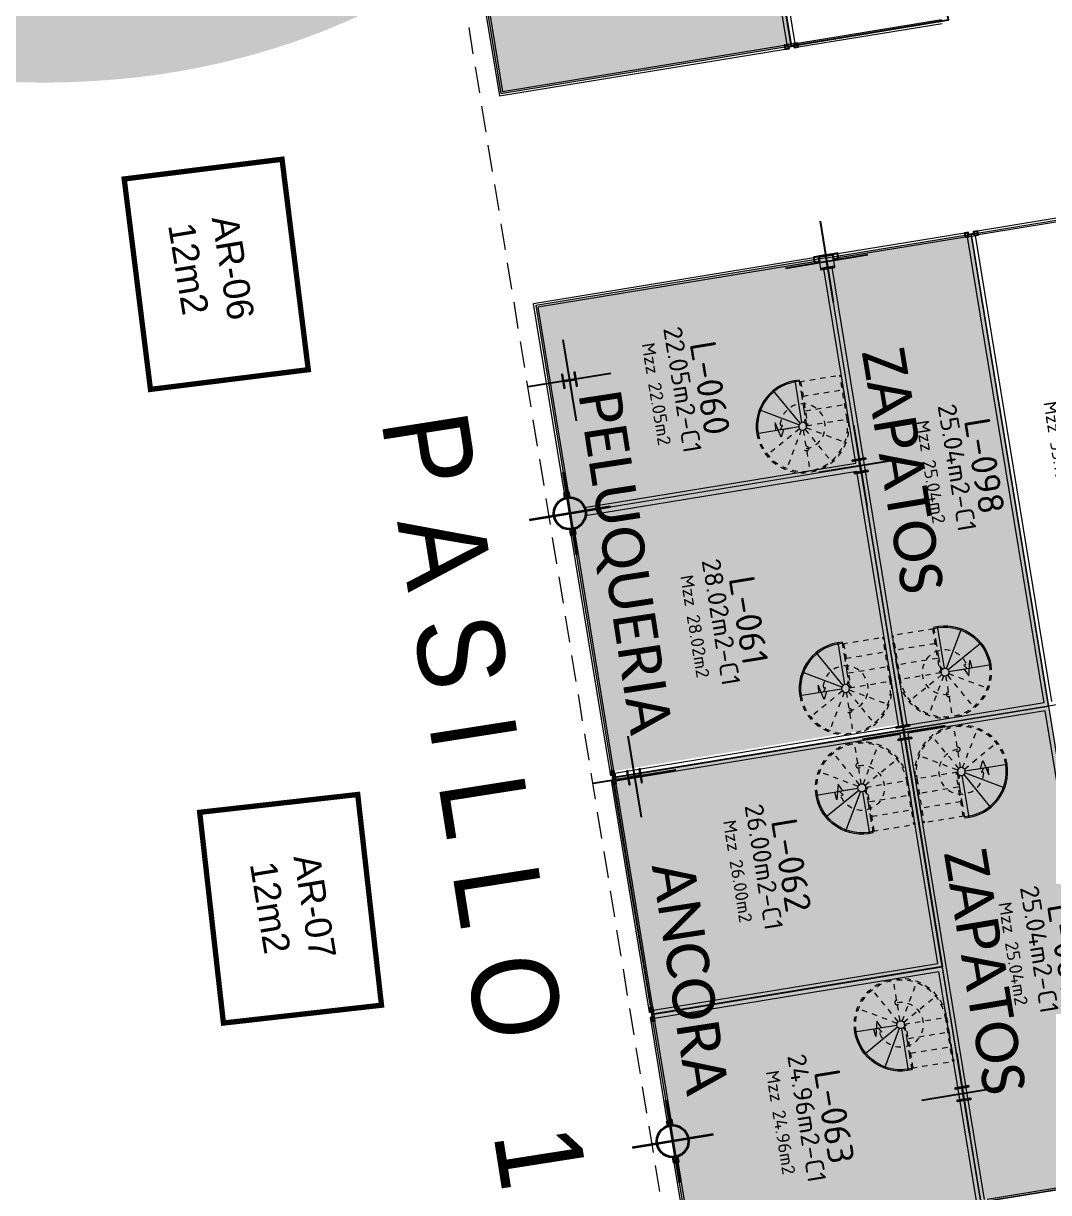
# Model space of a CAD drawing. Header units: metres. Extents: x 2 to 659295185, y -28 to 1124222152.
# Drawn here: x 655507.15 to 655526.49, y 1126587.33 to 1126609.38 of the extents above; entities that cross this region are included whole.
import ezdxf
from ezdxf.enums import TextEntityAlignment as Align

# ---------------------------------------------------------------- set-up
doc = ezdxf.new("R2010")
doc.units = ezdxf.units.M
doc.header["$MEASUREMENT"] = 0
for name, pattern in [('ACAD_ISO03W100', [30, 12, -18]), ('CCSM_C1_CUERPO BJ$0$CONTINUA', [0]), ('CCSM_C1_CUERPO HP$0$CONTINUA', [0]), ('CONTINUA', [0]), ('DASHDOT', [1, 0.5, -0.25, 0, -0.25]), ('DASHED', [0.75, 0.5, -0.25]), ('HIDDEN', [0.375, 0.25, -0.125])]:
    doc.linetypes.add(name, pattern=pattern)
doc.layers.get('0').update_dxf_attribs({"linetype": 'CONTINUOUS'})
for name, color, linetype in [('CCSM_C1_CUERPO BJ$0$A-AREAS COMERCIALES', 151, 'CONTINUOUS'), ('CCSM_C1_CUERPO BJ$0$A-FRENTE DE LOCAL', 4, 'CONTINUOUS'), ('CCSM_C1_CUERPO BJ$0$A-LOCAL ID', 7, 'CONTINUOUS'), ('CCSM_C1_CUERPO BJ$0$A-PARED', 2, 'CCSM_C1_CUERPO BJ$0$CONTINUA'), ('CCSM_C1_CUERPO BJ$0$ID_AREA EXACTA', 7, 'CONTINUOUS'), ('CCSM_C1_CUERPO BJ$0$ID_Nº LOCAL', 7, 'CONTINUOUS'), ('CCSM_C1_CUERPO BJ$0$ID_RUBRO', 7, 'CONTINUOUS'), ('CCSM_C1_CUERPO HP$0$A-MARCOS LOCALES', 4, 'CONTINUOUS'), ('CCSM_C1_CUERPO HP$0$A-PARED', 2, 'CCSM_C1_CUERPO HP$0$CONTINUA'), ('CCSM_XREF KIOSKOSE$0$Kiosco General', 154, 'CONTINUOUS'), ('E_COTAS EJES J', 8, 'CONTINUOUS'), ('TEXTOS', 7, 'CONTINUOUS')]:
    doc.layers.add(name, color=color, linetype=linetype)
for name, color, linetype, lineweight in [('CCSM_XREF ESTRUCTURA15$0$E-CJ-COLUMNA', 2, 'CONTINUOUS', 35), ('LOCALES ASIGNADOS', 41, 'DASHDOT', 0), ('NOMBRES LOCATARIOS', 7, 'CONTINUA', 0), ('XREF ESCALERAS', 252, 'CONTINUOUS', 0)]:
    doc.layers.add(name, color=color, linetype=linetype, lineweight=lineweight)
doc.styles.add('CCSM_C1_CUERPO BJ$0$ROMANS', font='romans__.ttf')
doc.styles.add('CCSM_C1_CUERPO BJ$0$sigo', font='arial.ttf', dxfattribs={"width": 0.9})
doc.styles.add('CCSM_XREF KIOSKOSE$0$Standard', font='txt')
doc.styles.get("Standard").update_dxf_attribs({"font": 'tahoma.ttf'})

# ---------------------------------------------------------------- blocks, each defined once
blk = doc.blocks.new('CCSM_C1_CUERPO BJ$0$IDENT LOCAL')
at = {"style": 'CCSM_C1_CUERPO BJ$0$ROMANS'}
for tag, height, p in [('AREA-EXACTA', 0.5, (0.587, 0.096)), ('NºLOCAL', 0.7, (1.17, 0.119)), ('RUBRO', 0.35, (0, 0)), ('USO', 0.35, (-0.587, -0.096))]:
    blk.add_attdef(tag, text='', height=height, rotation=279.3085, dxfattribs=at).set_placement(p, align=Align.BOTTOM_CENTER)
blk = doc.blocks.new('CCSM_XREF ESTRUCTURA15$0$CCSM_COLUM REDONDA')
at = {"color": 5}
for p, q in [((0, 0.774), (0, -0.774)), ((-0.789, 0), (0.789, 0))]:
    blk.add_line(p, q, dxfattribs=at)
blk.add_circle((0, 0), 0.3)
blk = doc.blocks.new('TUBO3X3')
at = {"layer": 'CCSM_C1_CUERPO HP$0$A-MARCOS LOCALES'}
for points in [[(-0.05, 0.012), (0.025, 0.012), (0.025, 0.087), (-0.05, 0.087)], [(-0.045, 0.017), (0.02, 0.017), (0.02, 0.082), (-0.045, 0.082)]]:
    blk.add_lwpolyline(points, close=True, dxfattribs=at)
blk = doc.blocks.new('SEPARADOR MINILOCAL')
at = {"layer": 'CCSM_C1_CUERPO HP$0$A-MARCOS LOCALES'}
for p, q in [((0.538, -0.043), (0.638, -0.043)), ((0.538, -0.048), (0.638, -0.048))]:
    blk.add_line(p, q, dxfattribs=at)
for p in [(0.513, -0.095), (0.688, -0.095)]:
    blk.add_blockref('TUBO3X3', p, dxfattribs=at)
blk = doc.blocks.new('4X4')
at = {"layer": 'CCSM_C1_CUERPO HP$0$A-MARCOS LOCALES'}
for points in [[(72.9, -0.215), (73, -0.215), (73, -0.115), (72.9, -0.115)], [(72.905, -0.21), (72.995, -0.21), (72.995, -0.12), (72.905, -0.12)]]:
    blk.add_lwpolyline(points, close=True, dxfattribs=at)
blk = doc.blocks.new('ESCA')
at = {"linetype": 'ACAD_ISO03W100', "ltscale": 0.002}
for p, q in [((0.475, 0.975), (0.475, 1.775)), ((0.437, 0.965), (0.037, 1.658)), ((0.512, 0.965), (0.912, 1.658)), ((0.41, 0.937), (-0.283, 1.337)), ((0.54, 0.937), (1.233, 1.337)), ((-0.4, 0.9), (-0.4, 0.6)), ((0.4, 0.9), (-0.4, 0.9)), ((-0.375, 0.9), (-0.375, 0.06)), ((0.375, 0.06), (0.375, 0.9)), ((0.4, 0.857), (0.4, 0.9)), ((0.4, 0.77), (0.4, 0.857)), ((0.4, 0.6), (0.4, 0.77)), ((-0.4, 0.6), (-0.4, 0.3)), ((0.375, 0.62), (-0.375, 0.62)), ((0.4, 0.3), (0.4, 0.6)), ((-0.4, 0.3), (-0.4, 0.06)), ((0.375, 0.34), (-0.375, 0.34)), ((0.4, 0.035), (0.4, 0.3)), ((0.4, 0.06), (-0.4, 0.06))]:
    blk.add_line(p, q, dxfattribs=at)
for p, q in [((0.403, 0.919), (0.4, 0.9)), ((0.4, 0.9), (0.403, 0.881)), ((0.41, 0.937), (0.403, 0.919)), ((0.422, 0.953), (0.41, 0.937)), ((0.437, 0.965), (0.422, 0.953)), ((0.456, 0.972), (0.437, 0.965)), ((0.475, 0.975), (0.456, 0.972)), ((0.494, 0.972), (0.475, 0.975)), ((0.512, 0.965), (0.494, 0.972)), ((0.528, 0.953), (0.512, 0.965)), ((0.54, 0.937), (0.528, 0.953)), ((0.547, 0.919), (0.54, 0.937)), ((0.55, 0.9), (0.547, 0.919)), ((0.547, 0.881), (0.55, 0.9)), ((0.55, 0.9), (1.35, 0.9)), ((0.41, 0.862), (0.4, 0.857)), ((0.437, 0.835), (0.4, 0.77)), ((0.403, 0.881), (0.41, 0.862)), ((0.41, 0.862), (0.422, 0.847)), ((0.422, 0.847), (0.437, 0.835)), ((0.437, 0.835), (0.456, 0.828)), ((0.456, 0.828), (0.475, 0.825)), ((0.475, 0.825), (0.494, 0.828)), ((0.475, 0.825), (0.475, 0.025)), ((0.494, 0.828), (0.512, 0.835)), ((0.512, 0.835), (0.528, 0.847)), ((0.512, 0.835), (0.912, 0.142)), ((0.528, 0.847), (0.54, 0.862)), ((0.54, 0.862), (0.547, 0.881)), ((0.54, 0.862), (1.233, 0.463)), ((0.4, 0.028), (0.4, 0.035))]:
    blk.add_line(p, q)
for points in [[(0.71, 0.9), (0.841, 0.9), (0.907, 1.039), (0.976, 0.754), (0.991, 0.9)], [(0.9, 0.9), (0.848, 0.826), (0.892, 0.817)]]:
    blk.add_lwpolyline(points)
blk.add_circle((0.475, 1.325), 0.0433, dxfattribs=at)
for radius, start, end in [(0.875, 0, 180), (0.85, 0, 180), (0.425, 90, 0)]:
    blk.add_arc((0.475, 0.9), radius, start, end, dxfattribs=at)
for radius, start in [(0.875, 265.0829), (0.85, 264.9379)]:
    blk.add_arc((0.475, 0.9), radius, start, 0)

msp = doc.modelspace()

# ---------------------------------------------------------------- hatches: boundary and pattern name
at = {"layer": 'LOCALES ASIGNADOS'}
for color, points in [(256, [(655515.3567, 1126612.9283), (655516.1548, 1126608.0572), (655521.6329, 1126608.951), (655520.8336, 1126613.826)]), (256, [(655525.0244, 1126605.4124), (655522.2866, 1126604.9586), (655525.2065, 1126587.1463), (655527.9452, 1126587.5902)]), (4, [(655517.4526, 1126600.1389), (655516.809, 1126604.0666), (655522.286, 1126604.9643), (655522.9295, 1126601.0366)]), (4, [(655517.453, 1126600.1389), (655518.2504, 1126595.272), (655523.7278, 1126596.1706), (655522.9299, 1126601.0366)]), (256, [(655519.0044, 1126590.6879), (655518.2671, 1126595.155), (655523.75, 1126596.0537), (655524.4787, 1126591.5852)]), (256, [(655524.4772, 1126591.5799), (655519.0005, 1126590.6793), (655519.7297, 1126586.2434), (655525.2067, 1126587.1437)])]:
    msp.add_hatch(color=color, dxfattribs=at).paths.add_polyline_path(points)

# ---------------------------------------------------------------- linework, layer by layer
for points in [[(655518.6286, 1126627.2764), (655518.7183, 1126627.286), (655521.5663, 1126627.5216), (655521.6277, 1126627.5266), (655524.5921, 1126609.4411), (655521.6323, 1126608.9509), (655518.6304, 1126627.2656)], [(655519.0044, 1126590.6879), (655518.2671, 1126595.155), (655523.75, 1126596.0537), (655524.4787, 1126591.5852), (655519.0044, 1126590.6879)]]:
    msp.add_lwpolyline(points)
at = {"layer": 'CCSM_C1_CUERPO BJ$0$A-AREAS COMERCIALES', "lineweight": 5}
for points in [[(655524.592, 1126609.4411), (655521.6315, 1126608.9559), (655520.1199, 1126618.1779), (655523.0804, 1126618.6632)], [(655515.5116, 1126611.9809), (655516.1546, 1126608.0581), (655516.1546, 1126608.0581), (655521.6315, 1126608.9559), (655520.8333, 1126613.826), (655515.3564, 1126612.9283)], [(655525.0252, 1126605.4074), (655528.6517, 1126606.0019), (655530.1113, 1126597.0963), (655526.5592, 1126596.5141), (655526.4852, 1126596.502)], [(655525.0252, 1126605.4074), (655526.4849, 1126596.5019), (655523.7463, 1126596.0531), (655522.2866, 1126604.9585)], [(655522.9295, 1126601.0366), (655522.2866, 1126604.9585), (655516.8098, 1126604.0608), (655517.4526, 1126600.1389)], [(655518.2695, 1126595.1554), (655517.4526, 1126600.1389), (655522.9294, 1126601.0366), (655523.7463, 1126596.0531)], [(655527.9447, 1126587.5952), (655525.2063, 1126587.1463), (655523.7463, 1126596.0531), (655526.4852, 1126596.502)], [(655524.4787, 1126591.5852), (655523.7463, 1126596.0531), (655518.2695, 1126595.1554), (655519.0018, 1126590.6875)], [(655525.2063, 1126587.1463), (655519.7294, 1126586.2484), (655519.0018, 1126590.6875), (655524.4787, 1126591.5852)]]:
    msp.add_lwpolyline(points, close=True, dxfattribs=at)
at = {"layer": 'CCSM_C1_CUERPO BJ$0$A-FRENTE DE LOCAL', "lineweight": 5}
for p, q in [((655515.5393, 1126611.5801), (655516.124, 1126608.013)), ((655515.6133, 1126611.5922), (655516.1859, 1126608.0991)), ((655517.3511, 1126600.5276), (655516.7669, 1126604.0916)), ((655517.4251, 1126600.5397), (655516.8529, 1126604.0305)), ((655518.2124, 1126595.2727), (655517.4805, 1126599.7381)), ((655518.2864, 1126595.2848), (655517.5545, 1126599.7502)), ((655518.9447, 1126590.8048), (655518.2528, 1126595.026)), ((655519.0187, 1126590.8169), (655518.3268, 1126595.0381)), ((655519.2921, 1126588.6856), (655518.9851, 1126590.5581)), ((655519.3661, 1126588.6977), (655519.0592, 1126590.5702)), ((655519.6987, 1126586.2053), (655519.4216, 1126587.8961)), ((655519.7607, 1126586.2914), (655519.4956, 1126587.9083))]:
    msp.add_line(p, q, dxfattribs=at)
for points in [[(655521.7055, 1126608.968), (655524.518, 1126609.429)], [(655521.7492, 1126609.0104), (655524.463, 1126609.4553)], [(655521.7614, 1126608.9364), (655524.4752, 1126609.3812)], [(655516.1859, 1126608.0991), (655521.5025, 1126608.97)], [(655516.124, 1126608.013), (655521.5147, 1126608.896)], [(655528.4185, 1126606.0023), (655525.1425, 1126605.4646)], [(655528.4307, 1126605.9282), (655525.1546, 1126605.3906)], [(655524.9056, 1126605.4258), (655522.5075, 1126605.0327)], [(655524.9178, 1126605.3518), (655522.5197, 1126604.9587)], [(655522.0536, 1126604.9583), (655516.7669, 1126604.0916)], [(655522.0657, 1126604.8843), (655516.8529, 1126604.0305)], [(655525.2803, 1126587.1585), (655527.8707, 1126587.5831)], [(655525.3238, 1126587.2035), (655527.8156, 1126587.612)]]:
    msp.add_lwpolyline(points, dxfattribs=at)
at = {"layer": 'CCSM_C1_CUERPO BJ$0$A-PARED', "lineweight": 5}
for p, q in [((655526.5468, 1126596.588), (655525.1053, 1126605.3826)), ((655526.3987, 1126596.5637), (655524.9573, 1126605.3582)), ((655517.7321, 1126600.248), (655522.8454, 1126601.0861)), ((655517.75, 1126600.0989), (655522.8697, 1126600.9381)), ((655523.6602, 1126596.115), (655522.8697, 1126600.9381)), ((655526.3987, 1126596.5637), (655523.8083, 1126596.1392)), ((655526.423, 1126596.4157), (655523.8325, 1126595.9912)), ((655527.8647, 1126587.62), (655526.423, 1126596.4157)), ((655523.6602, 1126596.115), (655518.2945, 1126595.2355)), ((655523.6845, 1126595.9669), (655518.3187, 1126595.0874)), ((655523.6986, 1126595.8806), (655523.6845, 1126595.9669)), ((655523.8467, 1126595.9049), (655523.8325, 1126595.9912)), ((655525.2743, 1126587.1953), (655523.8487, 1126595.8925)), ((655524.3926, 1126591.6471), (655523.7007, 1126595.8683)), ((655519.0268, 1126590.7676), (655524.3926, 1126591.6471)), ((655519.0511, 1126590.6195), (655524.4168, 1126591.499)), ((655525.1262, 1126587.1711), (655524.4168, 1126591.499))]:
    msp.add_line(p, q, dxfattribs=at)
for points in [[(655520.2061, 1126618.1161), (655521.6999, 1126609.0024), (655521.5519, 1126608.9781), (655520.7714, 1126613.7398)], [(655524.9573, 1126605.3582), (655525.1053, 1126605.3826)], [(655522.1885, 1126604.7532), (655522.1521, 1126604.9752)], [(655522.4087, 1126605.0173), (655522.4451, 1126604.7952)], [(655522.8454, 1126601.0861), (655522.2451, 1126604.7498)], [(655522.3929, 1126604.774), (655523.8083, 1126596.1392)], [(655519.0268, 1126590.7676), (655519.0511, 1126590.6195)]]:
    msp.add_lwpolyline(points, dxfattribs=at)
at = {"layer": 'CCSM_C1_CUERPO HP$0$A-PARED'}
msp.add_line((655518.2945, 1126595.2355), (655518.3187, 1126595.0874), dxfattribs=at)
at = {"layer": 'CCSM_XREF KIOSKOSE$0$Kiosco General', "linetype": 'DASHED', "lineweight": 5}
msp.add_lwpolyline([(655515.1814, 1126611.523), (655520.7134, 1126577.7718), (655507.4391, 1126575.596), (655504.8969, 1126609.8373)], close=True, dxfattribs=at)
at = {"layer": 'CCSM_XREF KIOSKOSE$0$Kiosco General', "linetype": 'DASHED', "lineweight": 5, "const_width": 0.1}
for points in [[(655512.5192, 1126602.849), (655512.024, 1126606.8182), (655509.0471, 1126606.4468), (655509.5423, 1126602.4776)], [(655513.9002, 1126590.8617), (655513.4521, 1126594.8365), (655510.471, 1126594.5004), (655510.9191, 1126590.5256)]]:
    msp.add_lwpolyline(points, close=True, dxfattribs=at)
at = {"layer": 'E_COTAS EJES J'}
for p, q in [((655522.1735, 1126605.6487), (655522.4238, 1126604.1218)), ((655522.1735, 1126605.6487), (655522.4238, 1126604.1218)), ((655523.0771, 1126605.0129), (655521.5202, 1126604.7577)), ((655523.0771, 1126605.0129), (655521.5202, 1126604.7577)), ((655517.3211, 1126603.4144), (655517.5714, 1126601.8874)), ((655517.3211, 1126603.4144), (655517.5714, 1126601.8874)), ((655518.2247, 1126602.7785), (655516.6677, 1126602.5233)), ((655518.2247, 1126602.7785), (655516.6677, 1126602.5233)), ((655522.8043, 1126601.8001), (655523.0546, 1126600.2732)), ((655522.8043, 1126601.8001), (655523.0546, 1126600.2732)), ((655523.7079, 1126601.1642), (655522.151, 1126600.909)), ((655523.7079, 1126601.1642), (655522.151, 1126600.909)), ((655523.6292, 1126596.7673), (655523.8795, 1126595.2403)), ((655523.6292, 1126596.7673), (655523.8795, 1126595.2403)), ((655524.5328, 1126596.1314), (655522.9759, 1126595.8762)), ((655524.5328, 1126596.1314), (655522.9759, 1126595.8762)), ((655518.5472, 1126595.9342), (655518.7975, 1126594.4073)), ((655518.5472, 1126595.9342), (655518.7975, 1126594.4073)), ((655519.4508, 1126595.2983), (655517.8939, 1126595.0431)), ((655519.4508, 1126595.2983), (655517.8939, 1126595.0431)), ((655524.7453, 1126589.9581), (655524.9956, 1126588.4312)), ((655524.7453, 1126589.9581), (655524.9956, 1126588.4312)), ((655525.6489, 1126589.3222), (655524.092, 1126589.067)), ((655525.6489, 1126589.3222), (655524.092, 1126589.067))]:
    msp.add_line(p, q, dxfattribs=at)
for points in [[(655522.4067, 1126605.0296), (655522.1501, 1126604.9875), (655522.1521, 1126604.9752), (655522.2768, 1126604.9957), (655522.3131, 1126604.7736), (655522.1885, 1126604.7532), (655522.1905, 1126604.7409), (655522.4471, 1126604.7829), (655522.4451, 1126604.7952), (655522.3205, 1126604.7748), (655522.2842, 1126604.9969), (655522.4087, 1126605.0173)], [(655522.4067, 1126605.0296), (655522.1501, 1126604.9875), (655522.1521, 1126604.9752), (655522.2768, 1126604.9957), (655522.3131, 1126604.7736), (655522.1885, 1126604.7532), (655522.1905, 1126604.7409), (655522.4471, 1126604.7829), (655522.4451, 1126604.7952), (655522.3205, 1126604.7748), (655522.2842, 1126604.9969), (655522.4087, 1126605.0173)], [(655517.5906, 1126602.5428), (655517.5485, 1126602.7994), (655517.5362, 1126602.7974), (655517.5566, 1126602.6728), (655517.3346, 1126602.6364), (655517.3142, 1126602.761), (655517.3018, 1126602.759), (655517.3439, 1126602.5024), (655517.3562, 1126602.5044), (655517.3358, 1126602.629), (655517.5579, 1126602.6654), (655517.5783, 1126602.5408)], [(655517.5906, 1126602.5428), (655517.5485, 1126602.7994), (655517.5362, 1126602.7974), (655517.5566, 1126602.6728), (655517.3346, 1126602.6364), (655517.3142, 1126602.761), (655517.3018, 1126602.759), (655517.3439, 1126602.5024), (655517.3562, 1126602.5044), (655517.3358, 1126602.629), (655517.5579, 1126602.6654), (655517.5783, 1126602.5408)], [(655523.0375, 1126601.1809), (655522.7809, 1126601.1389), (655522.783, 1126601.1266), (655522.9076, 1126601.147), (655522.9439, 1126600.925), (655522.8194, 1126600.9045), (655522.8214, 1126600.8923), (655523.078, 1126600.9342), (655523.0759, 1126600.9466), (655522.9513, 1126600.9262), (655522.915, 1126601.1483), (655523.0395, 1126601.1686)], [(655523.0375, 1126601.1809), (655522.7809, 1126601.1389), (655522.783, 1126601.1266), (655522.9076, 1126601.147), (655522.9439, 1126600.925), (655522.8194, 1126600.9045), (655522.8214, 1126600.8923), (655523.078, 1126600.9342), (655523.0759, 1126600.9466), (655522.9513, 1126600.9262), (655522.915, 1126601.1483), (655523.0395, 1126601.1686)], [(655523.8624, 1126596.1481), (655523.6059, 1126596.106), (655523.6079, 1126596.0937), (655523.7325, 1126596.1142), (655523.7689, 1126595.8921), (655523.6443, 1126595.8717), (655523.6463, 1126595.8594), (655523.9029, 1126595.9014), (655523.9009, 1126595.9137), (655523.7763, 1126595.8933), (655523.7399, 1126596.1154), (655523.8645, 1126596.1358)], [(655523.8624, 1126596.1481), (655523.6059, 1126596.106), (655523.6079, 1126596.0937), (655523.7325, 1126596.1142), (655523.7689, 1126595.8921), (655523.6443, 1126595.8717), (655523.6463, 1126595.8594), (655523.9029, 1126595.9014), (655523.9009, 1126595.9137), (655523.7763, 1126595.8933), (655523.7399, 1126596.1154), (655523.8645, 1126596.1358)], [(655518.8167, 1126595.0627), (655518.7746, 1126595.3192), (655518.7623, 1126595.3172), (655518.7827, 1126595.1926), (655518.5607, 1126595.1562), (655518.5403, 1126595.2808), (655518.5279, 1126595.2788), (655518.57, 1126595.0222), (655518.5823, 1126595.0242), (655518.5619, 1126595.1488), (655518.784, 1126595.1852), (655518.8043, 1126595.0606)], [(655518.8167, 1126595.0627), (655518.7746, 1126595.3192), (655518.7623, 1126595.3172), (655518.7827, 1126595.1926), (655518.5607, 1126595.1562), (655518.5403, 1126595.2808), (655518.5279, 1126595.2788), (655518.57, 1126595.0222), (655518.5823, 1126595.0242), (655518.5619, 1126595.1488), (655518.784, 1126595.1852), (655518.8043, 1126595.0606)], [(655524.9785, 1126589.339), (655524.7219, 1126589.2969), (655524.724, 1126589.2846), (655524.8486, 1126589.305), (655524.8849, 1126589.083), (655524.7603, 1126589.0625), (655524.7624, 1126589.0503), (655525.0189, 1126589.0923), (655525.0169, 1126589.1046), (655524.8923, 1126589.0842), (655524.856, 1126589.3063), (655524.9805, 1126589.3266)], [(655524.9785, 1126589.339), (655524.7219, 1126589.2969), (655524.724, 1126589.2846), (655524.8486, 1126589.305), (655524.8849, 1126589.083), (655524.7603, 1126589.0625), (655524.7624, 1126589.0503), (655525.0189, 1126589.0923), (655525.0169, 1126589.1046), (655524.8923, 1126589.0842), (655524.856, 1126589.3063), (655524.9805, 1126589.3266)]]:
    msp.add_lwpolyline(points, close=True, dxfattribs=at)

# ---------------------------------------------------------------- block references
at = {"lineweight": 5}
ref = msp.add_blockref('CCSM_C1_CUERPO BJ$0$IDENT LOCAL', (655518.7202, 1126602.279), dxfattribs=dict(at, xscale=0.7000000000307619, yscale=0.7000000000307619, zscale=0.7000000000307619, rotation=359.9864694980393))
ref.add_attrib('NºLOCAL', 'L-060', dxfattribs={"layer": 'CCSM_C1_CUERPO BJ$0$ID_Nº LOCAL', "height": 0.49, "rotation": 279.29492, "style": 'CCSM_C1_CUERPO BJ$0$ROMANS'}).set_placement((655519.7115, 1126602.4412), align=Align.BOTTOM_CENTER)
ref.add_attrib('RUBRO', 'Mzz 22.05m2', dxfattribs={"layer": 'CCSM_C1_CUERPO BJ$0$ID_RUBRO', "height": 0.245, "rotation": 279.29492, "style": 'CCSM_C1_CUERPO BJ$0$ROMANS'}).set_placement((655518.8926, 1126602.3579), align=Align.BOTTOM_CENTER)
ref.add_attrib('AREA-EXACTA', '22.05m2-C1', dxfattribs={"layer": 'CCSM_C1_CUERPO BJ$0$ID_AREA EXACTA', "height": 0.35, "rotation": 279.29492, "style": 'CCSM_C1_CUERPO BJ$0$ROMANS'}).set_placement((655519.3036, 1126602.4251), align=Align.BOTTOM_CENTER)
ref = msp.add_blockref('CCSM_C1_CUERPO BJ$0$IDENT LOCAL', (655526.2963, 1126601.1927), dxfattribs=dict(at, xscale=0.7000000000307619, yscale=0.7000000000307619, zscale=0.7000000000307619, rotation=359.9864694980393))
ref.add_attrib('NºLOCAL', 'L-097', dxfattribs={"layer": 'CCSM_C1_CUERPO BJ$0$ID_Nº LOCAL', "height": 0.49, "rotation": 279.29492, "style": 'CCSM_C1_CUERPO BJ$0$ROMANS'}).set_placement((655527.2877, 1126601.3549), align=Align.BOTTOM_CENTER)
ref.add_attrib('RUBRO', 'Mzz 33.16m2', dxfattribs={"layer": 'CCSM_C1_CUERPO BJ$0$ID_RUBRO', "height": 0.245, "rotation": 279.29492, "style": 'CCSM_C1_CUERPO BJ$0$ROMANS'}).set_placement((655526.4687, 1126601.2715), align=Align.BOTTOM_CENTER)
ref.add_attrib('AREA-EXACTA', '33.16m2-C1', dxfattribs={"layer": 'CCSM_C1_CUERPO BJ$0$ID_AREA EXACTA', "height": 0.35, "rotation": 279.29492, "style": 'CCSM_C1_CUERPO BJ$0$ROMANS'}).set_placement((655526.8798, 1126601.3388), align=Align.BOTTOM_CENTER)
ref = msp.add_blockref('CCSM_C1_CUERPO BJ$0$IDENT LOCAL', (655523.8981, 1126600.8091), dxfattribs=dict(at, xscale=0.7000000000307619, yscale=0.7000000000307619, zscale=0.7000000000307619, rotation=359.9864694980393))
ref.add_attrib('NºLOCAL', 'L-098', dxfattribs={"layer": 'CCSM_C1_CUERPO BJ$0$ID_Nº LOCAL', "height": 0.49, "rotation": 279.29492, "style": 'CCSM_C1_CUERPO BJ$0$ROMANS'}).set_placement((655524.8894, 1126600.9713), align=Align.BOTTOM_CENTER)
ref.add_attrib('RUBRO', 'Mzz 25.04m2', dxfattribs={"layer": 'CCSM_C1_CUERPO BJ$0$ID_RUBRO', "height": 0.245, "rotation": 279.29492, "style": 'CCSM_C1_CUERPO BJ$0$ROMANS'}).set_placement((655524.0705, 1126600.888), align=Align.BOTTOM_CENTER)
ref.add_attrib('AREA-EXACTA', '25.04m2-C1', dxfattribs={"layer": 'CCSM_C1_CUERPO BJ$0$ID_AREA EXACTA', "height": 0.35, "rotation": 279.29492, "style": 'CCSM_C1_CUERPO BJ$0$ROMANS'}).set_placement((655524.4816, 1126600.9552), align=Align.BOTTOM_CENTER)
ref = msp.add_blockref('CCSM_C1_CUERPO BJ$0$IDENT LOCAL', (655519.4469, 1126597.8959), dxfattribs=dict(at, xscale=0.7000000000307619, yscale=0.7000000000307619, zscale=0.7000000000307619, rotation=359.9864694980393))
ref.add_attrib('NºLOCAL', 'L-061', dxfattribs={"layer": 'CCSM_C1_CUERPO BJ$0$ID_Nº LOCAL', "height": 0.49, "rotation": 279.29492, "style": 'CCSM_C1_CUERPO BJ$0$ROMANS'}).set_placement((655520.4382, 1126598.0582), align=Align.BOTTOM_CENTER)
ref.add_attrib('RUBRO', 'Mzz 28.02m2', dxfattribs={"layer": 'CCSM_C1_CUERPO BJ$0$ID_RUBRO', "height": 0.245, "rotation": 279.29492, "style": 'CCSM_C1_CUERPO BJ$0$ROMANS'}).set_placement((655519.6193, 1126597.9748), align=Align.BOTTOM_CENTER)
ref.add_attrib('AREA-EXACTA', '28.02m2-C1', dxfattribs={"layer": 'CCSM_C1_CUERPO BJ$0$ID_AREA EXACTA', "height": 0.35, "rotation": 279.29492, "style": 'CCSM_C1_CUERPO BJ$0$ROMANS'}).set_placement((655520.0303, 1126598.0421), align=Align.BOTTOM_CENTER)
ref = msp.add_blockref('CCSM_C1_CUERPO BJ$0$IDENT LOCAL', (655520.2542, 1126593.2773), dxfattribs=dict(at, xscale=0.7000000000307619, yscale=0.7000000000307619, zscale=0.7000000000307619, rotation=359.9864694980393))
ref.add_attrib('NºLOCAL', 'L-062', dxfattribs={"layer": 'CCSM_C1_CUERPO BJ$0$ID_Nº LOCAL', "height": 0.49, "rotation": 279.29492, "style": 'CCSM_C1_CUERPO BJ$0$ROMANS'}).set_placement((655521.2455, 1126593.4395), align=Align.BOTTOM_CENTER)
ref.add_attrib('RUBRO', 'Mzz 26.00m2', dxfattribs={"layer": 'CCSM_C1_CUERPO BJ$0$ID_RUBRO', "height": 0.245, "rotation": 279.29492, "style": 'CCSM_C1_CUERPO BJ$0$ROMANS'}).set_placement((655520.4266, 1126593.3562), align=Align.BOTTOM_CENTER)
ref.add_attrib('AREA-EXACTA', '26.00m2-C1', dxfattribs={"layer": 'CCSM_C1_CUERPO BJ$0$ID_AREA EXACTA', "height": 0.35, "rotation": 279.29492, "style": 'CCSM_C1_CUERPO BJ$0$ROMANS'}).set_placement((655520.8376, 1126593.4234), align=Align.BOTTOM_CENTER)
ref = msp.add_blockref('CCSM_C1_CUERPO BJ$0$IDENT LOCAL', (655525.4519, 1126591.7223), dxfattribs=dict(at, xscale=0.7000000000307619, yscale=0.7000000000307619, zscale=0.7000000000307619, rotation=359.9864694980393))
ref.add_attrib('NºLOCAL', 'L-081', dxfattribs={"layer": 'CCSM_C1_CUERPO BJ$0$ID_Nº LOCAL', "height": 0.49, "rotation": 279.29492, "style": 'CCSM_C1_CUERPO BJ$0$ROMANS'}).set_placement((655526.4433, 1126591.8845), align=Align.BOTTOM_CENTER)
ref.add_attrib('RUBRO', 'Mzz 25.04m2', dxfattribs={"layer": 'CCSM_C1_CUERPO BJ$0$ID_RUBRO', "height": 0.245, "rotation": 279.29492, "style": 'CCSM_C1_CUERPO BJ$0$ROMANS'}).set_placement((655525.6243, 1126591.8011), align=Align.BOTTOM_CENTER)
ref.add_attrib('AREA-EXACTA', '25.04m2-C1', dxfattribs={"layer": 'CCSM_C1_CUERPO BJ$0$ID_AREA EXACTA', "height": 0.35, "rotation": 279.29492, "style": 'CCSM_C1_CUERPO BJ$0$ROMANS'}).set_placement((655526.0354, 1126591.8684), align=Align.BOTTOM_CENTER)
ref = msp.add_blockref('CCSM_C1_CUERPO BJ$0$IDENT LOCAL', (655521.0644, 1126588.5388), dxfattribs=dict(at, xscale=0.7000000000307619, yscale=0.7000000000307619, zscale=0.7000000000307619, rotation=359.9864694980393))
ref.add_attrib('NºLOCAL', 'L-063', dxfattribs={"layer": 'CCSM_C1_CUERPO BJ$0$ID_Nº LOCAL', "height": 0.49, "rotation": 279.29492, "style": 'CCSM_C1_CUERPO BJ$0$ROMANS'}).set_placement((655522.0557, 1126588.701), align=Align.BOTTOM_CENTER)
ref.add_attrib('RUBRO', 'Mzz 24.96m2', dxfattribs={"layer": 'CCSM_C1_CUERPO BJ$0$ID_RUBRO', "height": 0.245, "rotation": 279.29492, "style": 'CCSM_C1_CUERPO BJ$0$ROMANS'}).set_placement((655521.2368, 1126588.6176), align=Align.BOTTOM_CENTER)
ref.add_attrib('AREA-EXACTA', '24.96m2-C1', dxfattribs={"layer": 'CCSM_C1_CUERPO BJ$0$ID_AREA EXACTA', "height": 0.35, "rotation": 279.29492, "style": 'CCSM_C1_CUERPO BJ$0$ROMANS'}).set_placement((655521.6478, 1126588.6849), align=Align.BOTTOM_CENTER)
at = {"layer": 'CCSM_C1_CUERPO BJ$0$A-LOCAL ID', "lineweight": 5}
ref = msp.add_blockref('CCSM_C1_CUERPO BJ$0$IDENT LOCAL', (655512.8901, 1126594.261), dxfattribs=dict(at, xscale=1.249999999943233, yscale=1.249999999943233, zscale=1.249999999943233, rotation=278.9283978527862))
ref.add_attrib('NºLOCAL', 'P A S I L L O   1', dxfattribs={"layer": 'CCSM_C1_CUERPO BJ$0$ID_Nº LOCAL', "height": 1.625, "rotation": 278.9284, "style": 'CCSM_C1_CUERPO BJ$0$sigo', "width": 0.9}).set_placement((655514.5571, 1126594.5229), align=Align.BOTTOM_CENTER)
at = {"layer": 'CCSM_C1_CUERPO HP$0$A-MARCOS LOCALES'}
for p, rotation in [((655521.0446, 1126608.9029), 9.308446495527722), ((655524.4379, 1126605.3571), 9.308446495527722), ((655518.2193, 1126595.7427), 279.3084464878665), ((655518.9517, 1126591.2748), 279.3084464878665)]:
    msp.add_blockref('SEPARADOR MINILOCAL', p, dxfattribs=dict(at, rotation=rotation))
at = {"layer": 'CCSM_C1_CUERPO HP$0$A-PARED', "rotation": 279.3084464878665}
for p in [(655510.4721, 1126676.9454), (655510.8274, 1126677.0037), (655505.759, 1126672.5003), (655505.8723, 1126671.8095), (655507.7002, 1126660.6583), (655507.8134, 1126659.9676)]:
    msp.add_blockref('4X4', p, dxfattribs=at)
at = {"layer": 'CCSM_XREF ESTRUCTURA15$0$E-CJ-COLUMNA', "lineweight": 5}
for p, rotation in [((655517.4526, 1126600.1389), 279.3084512666849), ((655519.3936, 1126588.2969), 279.3084512601026)]:
    msp.add_blockref('CCSM_XREF ESTRUCTURA15$0$CCSM_COLUM REDONDA', p, dxfattribs=dict(at, rotation=rotation))
at = {"layer": 'XREF ESCALERAS'}
for p, rotation in [((655522.1679, 1126602.7458), 189.3084510100851), ((655522.9783, 1126597.8018), 189.3084510100851), ((655524.5143, 1126594.3042), 9.30845099692059)]:
    msp.add_blockref('ESCA', p, dxfattribs=dict(at, rotation=rotation))
at = {"layer": 'XREF ESCALERAS', "xscale": -1}
for p, rotation in [((655523.9158, 1126597.9554), 189.3084510243286), ((655523.5768, 1126594.1505), 9.308451010085106), ((655524.3091, 1126589.6826), 9.308451010085106)]:
    msp.add_blockref('ESCA', p, dxfattribs=dict(at, rotation=rotation))

# ---------------------------------------------------------------- texts
at = {"layer": 'CCSM_XREF KIOSKOSE$0$Kiosco General', "lineweight": 5, "char_height": 0.2, "attachment_point": 1, "rotation": 279.308, "style": 'CCSM_XREF KIOSKOSE$0$Standard'}
for s, insert in [('\\pt2.6;{\\fArial|b0|i0|c0|p34;\\H2.5x;AR-06\\P12m2}', (655511.1889, 1126605.7911)), ('\\pt2.6;{\\fArial|b0|i0|c0|p34;\\H2.5x;AR-07\\P12m2}', (655512.7316, 1126593.7416))]:
    msp.add_mtext_dynamic_manual_height_columns(s, width=7.561207, gutter_width=1, heights=[0], dxfattribs=dict(at, insert=insert))
at = {"layer": 'NOMBRES LOCATARIOS', "char_height": 0.8, "attachment_point": 1}
for s, insert, rotation in [('{\\fCalibri|b0|i0|c0|p34;\\C7;ZAPATOS}', (655523.7478, 1126603.3192, 420.665), 279.47313), ('{\\fCalibri|b0|i0|c0|p34;\\C7;PELUQUERIA}', (655518.4051, 1126602.5143, 420.665), 278.73327), ('{\\fCalibri|b0|i0|c0|p34;\\C7;ZAPATOS}', (655525.2969, 1126593.8678, 420.665), 279.47313), ('{\\fCalibri|b0|i0|c0|p34;\\C7;ANCORA}', (655519.7879, 1126593.614, 420.665), 278.73327)]:
    msp.add_mtext_dynamic_manual_height_columns(s, width=9.33128, gutter_width=25, heights=[0], dxfattribs=dict(at, insert=insert, rotation=rotation))
at = {"layer": 'TEXTOS', "linetype": 'HIDDEN', "lineweight": 40, "insert": (655463.4052, 1126636.5021), "char_height": 27.69936, "width": 372.724773, "attachment_point": 1}
msp.add_mtext('SIGO', dxfattribs=at)

doc.saveas('drawing.dxf')
